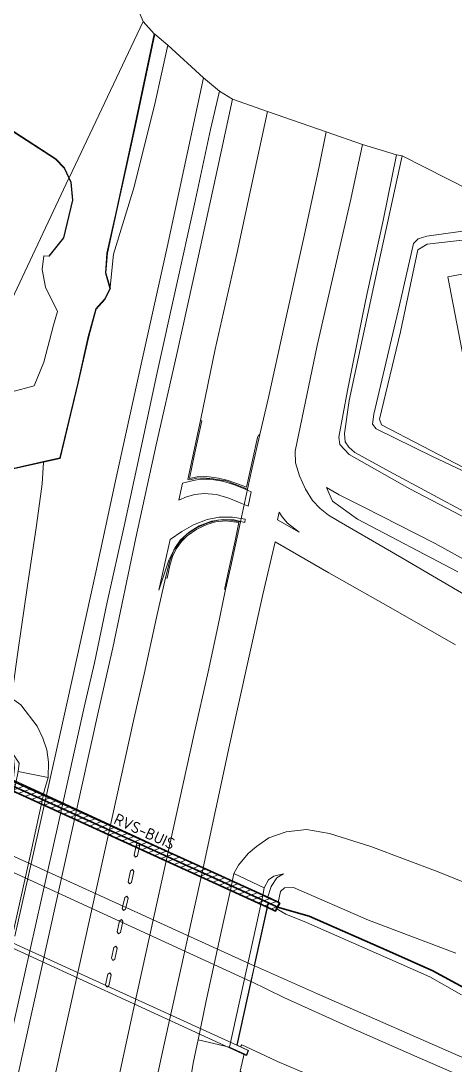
# Model space of a CAD drawing. Header units: metres. Extents: x 112942 to 118371, y 496117 to 499046.
# Drawn here: x 114863.6 to 114960.1, y 497775.9 to 498008 of the extents above; entities that cross this region are included whole.
import ezdxf
from ezdxf.enums import TextEntityAlignment as Align

# ---------------------------------------------------------------- set-up
doc = ezdxf.new("R2010")
doc.units = ezdxf.units.M
for name, color, linetype, lineweight in [('B-WE-OG-TOPOKAART-G', 253, 'Continuous', 18), ('N-WE-KL-DATA_GLASVEZEL-G', 90, 'KL-GLASVEZEL-N', 35), ('N-WE-KL-DATA_KABELGOOT-A', 92, 'Continuous', 18), ('N-WE-KL-DATA_KABELGOOT-G', 90, 'Continuous', 35), ('N-WE-KL-DATA_KABELGOOT-T25', 7, 'Continuous', 25)]:
    doc.layers.add(name, color=color, linetype=linetype, lineweight=lineweight)
doc.styles.add('NLCS-ISO-T25', font='NLCS-ISO.ttf', dxfattribs={"height": 2.5})
doc.linetypes.add('KL-GLASVEZEL-N', pattern='A,4,-1,[101,NLCS.SHX,S=0.5,R=0,X=0,Y=0],-1,4,-1,["G",Standard,S=1,R=0,X=-0.25,Y=-0.5],-1.5', length=12.5)

msp = doc.modelspace()

# ---------------------------------------------------------------- hatches: boundary and pattern name
at = {"layer": 'N-WE-KL-DATA_KABELGOOT-A'}
h = msp.add_hatch(dxfattribs=at)
h.set_pattern_fill('ANSI31', color=256, scale=0.35, style=0)
h.set_pattern_definition([(20, (114185.2475, 497589.5624), (-0.3800699, 1.0442334), [])])
h.paths.add_polyline_path([(114859.554, 497840.059), (114860.274, 497839.706), (114861.456, 497839.127), (114919.031, 497812.855), (114921.047, 497811.894), (114920.186, 497810.088), (114918.185, 497811.043), (114860.602, 497837.319), (114859.394, 497837.91), (114858.674, 497838.262)])

# ---------------------------------------------------------------- linework, layer by layer
at = {"layer": 'B-WE-OG-TOPOKAART-G', "elevation": 0.499}
msp.add_lwpolyline([(114925.401, 497894.316), (114920.598, 497897.038), (114920.986, 497898.754), (114921.645, 497897.756), (114922.874, 497896.356), (114925.401, 497894.316)], close=True, dxfattribs=at)
at = {"layer": 'B-WE-OG-TOPOKAART-G'}
for points in [[(114864.23, 498070.096, -1.095), (114890.771, 498007.823, -0.908), (114874.32, 497973.068, -1.058), (114873.282, 497975.33, -1.095), (114871.353, 497977.315, -1.095), (114853.825, 497988.632, -1.095)], [(114856.508, 497924.184, -0.813), (114866.531, 497926.852, -0.813), (114868.695, 497932.15, -0.813), (114870.789, 497940.326, -0.831), (114871.682, 497943.374, -0.954), (114869.077, 497948.793, -0.92), (114868.318, 497952.709, -0.891), (114868.683, 497955.733, -0.831), (114869.787, 497955.724, -0.83), (114869.865, 497955.662, -1.058), (114873.107, 497959.746, -1.058), (114875.141, 497968.12, -1.058), (114874.762, 497972.114, -1.058), (114874.32, 497973.068, -1.058), (114890.771, 498007.823, -0.908), (114893.23, 498005.117, -1.058), (114888.702, 497983.684, -1.058), (114884.765, 497965.564, -1.058), (114882.71, 497956.382, -1.058)], [(114857.456, 497907.535, -1.058), (114868.592, 497910.019, -1.058), (114872.219, 497910.828, -1.058), (114876.231, 497927.449, -1.058), (114878.546, 497937.823, -1.058), (114880.197, 497943.958, -1.058), (114882.173, 497946.118, -1.058), (114883.379, 497948.505, -1.058), (114882.377, 497951.944, -1.058), (114882.71, 497956.382, -1.058), (114884.765, 497965.564, -1.058), (114888.702, 497983.684, -1.058), (114893.23, 498005.117, -1.058), (114893.317, 498005.043, -0.909), (114888.8, 497983.663, -0.86), (114884.863, 497965.542, -0.847), (114882.809, 497956.367, -0.893), (114882.478, 497951.955, -0.903), (114883.406, 497948.771, -0.909), (114883.486, 497948.495, -0.91), (114882.256, 497946.061, -0.91)], [(114893.317, 498005.043, -0.909), (114896.226, 498002.562, -0.29), (114893.386, 497989.85, -0.353), (114888.775, 497971.124, -0.407), (114884.144, 497956.119, -0.683), (114883.406, 497948.771, -0.909), (114882.478, 497951.955, -0.903), (114882.809, 497956.367, -0.893), (114884.863, 497965.542, -0.847), (114888.8, 497983.663, -0.86), (114893.317, 498005.043, -0.909)], [(114896.226, 498002.562, -0.29), (114904.15, 497995.367, 0.177), (114900.713, 497979.104, 0.22), (114896.124, 497957.682, 0.187), (114890.194, 497931.013, 0.203), (114884.573, 497905.738, 0.19), (114880.251, 497885.475, 0.21), (114873.875, 497856.559, 0.27), (114868.172, 497830.88, 0.22), (114862.243, 497804.491, 0.22)], [(114862.942, 497868.188, 0.01), (114864.99, 497881.937, -0.13), (114867.019, 497895.794, -0.3), (114868.326, 497905.054, -0.373), (114868.586, 497909.915, -0.876), (114868.614, 497909.921, -0.876), (114872.302, 497910.744, -0.887), (114876.328, 497927.426, -0.89), (114878.643, 497937.799, -0.86), (114880.287, 497943.908, -0.847), (114882.256, 497946.061, -0.91), (114883.486, 497948.495, -0.91), (114883.406, 497948.771, -0.909), (114884.144, 497956.119, -0.683), (114888.775, 497971.124, -0.407), (114893.386, 497989.85, -0.353), (114896.226, 498002.562, -0.29)], [(114904.15, 497995.367, 0.177), (114907.694, 497992.397, 0.323), (114905.751, 497983.864, 0.317), (114902.155, 497967.258, 0.323), (114898.075, 497948.903, 0.323), (114893.857, 497929.861, 0.347), (114890.152, 497912.463, 0.353), (114886.541, 497895.691, 0.373), (114882.777, 497878.749, 0.333), (114879.909, 497865.284, 0.393), (114877.624, 497855.444, 0.33), (114871.911, 497829.717, 0.31), (114859.345, 497773.39, 0.3), (114858.41, 497768.381, 0.323), (114855.504, 497755.52, 0.33), (114852.688, 497742.009, 0.363), (114849.282, 497727.537, 0.353), (114846.287, 497713.205, 0.35), (114842.911, 497697.821, 0.337), (114839.463, 497681.989, 0.323), (114836.359, 497667.667, 0.317), (114833.868, 497655.579, 0.333), (114831.632, 497643.968, 0.353)], [(114862.243, 497804.491, 0.22), (114868.172, 497830.88, 0.22), (114873.875, 497856.559, 0.27), (114880.251, 497885.475, 0.21), (114884.573, 497905.738, 0.19), (114890.194, 497931.013, 0.203), (114896.124, 497957.682, 0.187), (114900.713, 497979.104, 0.22), (114904.15, 497995.367, 0.177)], [(114831.632, 497643.968, 0.353), (114833.868, 497655.579, 0.333), (114836.359, 497667.667, 0.317), (114839.463, 497681.989, 0.323), (114842.911, 497697.821, 0.337), (114846.287, 497713.205, 0.35), (114849.282, 497727.537, 0.353), (114852.688, 497742.009, 0.363), (114855.504, 497755.52, 0.33), (114858.41, 497768.381, 0.323), (114859.345, 497773.39, 0.3), (114871.911, 497829.717, 0.31), (114877.624, 497855.444, 0.33), (114879.909, 497865.284, 0.393), (114882.777, 497878.749, 0.333), (114886.541, 497895.691, 0.373), (114890.152, 497912.463, 0.353), (114893.857, 497929.861, 0.347), (114898.075, 497948.903, 0.323), (114902.155, 497967.258, 0.323), (114905.751, 497983.864, 0.317), (114907.694, 497992.397, 0.323)], [(114907.694, 497992.397, 0.323), (114910.588, 497990.606, 0.48), (114907.366, 497975.507, 0.523), (114903.088, 497955.794, 0.543), (114898.136, 497933.613, 0.57), (114893.673, 497913.74, 0.56), (114889.138, 497893.095, 0.547), (114883.987, 497868.601, 0.55), (114880.803, 497854.601, 0.48), (114875.138, 497828.855, 0.48), (114862.751, 497772.891, 0.49), (114860.02, 497760.093, 0.553), (114856.601, 497744.641, 0.523), (114850.873, 497718.728, 0.497), (114845.813, 497695.774, 0.527), (114841.863, 497677.979, 0.533), (114837.792, 497658.953, 0.49), (114834.121, 497640.715, 0.483)], [(114834.121, 497640.715, 0.483), (114837.792, 497658.953, 0.49), (114841.863, 497677.979, 0.533), (114845.813, 497695.774, 0.527), (114850.873, 497718.728, 0.497), (114856.601, 497744.641, 0.523), (114860.02, 497760.093, 0.553), (114862.751, 497772.891, 0.49), (114875.138, 497828.855, 0.48), (114880.803, 497854.601, 0.48), (114883.987, 497868.601, 0.55), (114889.138, 497893.095, 0.547), (114893.673, 497913.74, 0.56), (114898.136, 497933.613, 0.57), (114903.088, 497955.794, 0.543), (114907.366, 497975.507, 0.523), (114910.588, 497990.606, 0.48)], [(114844.093, 497987.462, -0.719), (114842.158, 497986.784, -1.095), (114842.125, 497986.878, -1.095), (114849.427, 497989.437, -1.095), (114850.956, 497989.512, -1.095), (114852.288, 497989.29, -1.095), (114853.825, 497988.632, -1.095), (114871.353, 497977.315, -1.095), (114873.282, 497975.33, -1.095), (114874.32, 497973.068, -1.058), (114874.229, 497973.026, -0.814), (114873.202, 497975.269, -0.763), (114871.29, 497977.237, -0.763), (114853.778, 497988.544, -0.763), (114852.26, 497989.193, -0.719), (114850.95, 497989.412, -0.719), (114849.446, 497989.337, -0.719), (114844.093, 497987.462, -0.719)], [(114853.778, 497988.544, -0.763), (114871.29, 497977.237, -0.763), (114873.202, 497975.269, -0.763), (114874.229, 497973.026, -0.814), (114850.591, 497922.844, -0.802)], [(114910.588, 497990.606, 0.48), (114918.394, 497987.884, 0.66), (114915.415, 497974.163, 0.737), (114911.556, 497956.223, 0.727), (114906.788, 497935.016, 0.723), (114903.53, 497919.147, 0.717), (114900.717, 497906.013, 0.763), (114901.137, 497905.942, 0.763), (114902.673, 497906.338, 0.767), (114904.079, 497906.416, 0.76), (114906.307, 497906.222, 0.747), (114909.101, 497905.727, 0.753), (114911.294, 497904.965, 0.747), (114913.93, 497903.911, 0.727), (114912.423, 497896.615, 0.727), (114909.61, 497897.045, 0.757), (114907.263, 497896.97, 0.757), (114904.992, 497896.333, 0.767), (114902.638, 497895.301, 0.793), (114900.466, 497893.852, 0.787), (114898.966, 497892.331, 0.797), (114897.605, 497890.329, 0.8), (114896.675, 497887.935, 0.77), (114895.751, 497884.171, 0.74), (114893.729, 497875.382, 0.713), (114890.954, 497862.798, 0.697), (114888.665, 497852.743, 0.63), (114882.897, 497826.507, 0.61), (114870.627, 497771.051, 0.66)], [(114918.394, 497987.884, 0.66), (114931.427, 497983.304, 0.537), (114929.881, 497975.633, 0.593), (114926.614, 497960.5, 0.587), (114922.132, 497940.146, 0.633), (114918.655, 497924.305, 0.7), (114916.702, 497916.007, 0.747), (114916.383, 497915.932, 0.76), (114916.192, 497915.344, 0.843), (114915.091, 497910.353, 0.833), (114913.694, 497904.305, 0.853), (114911.691, 497905.081, 0.847), (114909.676, 497905.848, 0.857), (114907.485, 497906.326, 0.87), (114904.93, 497906.687, 0.877), (114902.759, 497906.64, 0.83), (114901.055, 497906.278, 0.863), (114902.099, 497911.274, 0.853), (114903.791, 497919.061, 0.81), (114903.53, 497919.147, 0.717), (114906.788, 497935.016, 0.723), (114911.556, 497956.223, 0.727), (114915.415, 497974.163, 0.737), (114918.394, 497987.884, 0.66)], [(114885.128, 497772.119, 0.763), (114888.696, 497788.588, 0.65), (114895.769, 497820.887, 0.65), (114902.011, 497849.211, 0.65), (114905.193, 497863.307, 0.737), (114907.384, 497873.312, 0.763), (114909.092, 497881.604, 0.77), (114910.183, 497886.426, 0.75), (114912.423, 497896.615, 0.727), (114913.93, 497903.911, 0.727), (114915.006, 497908.608, 0.727), (114916.702, 497916.007, 0.747), (114918.655, 497924.305, 0.7), (114922.132, 497940.146, 0.633), (114926.614, 497960.5, 0.587), (114929.881, 497975.633, 0.593), (114931.427, 497983.304, 0.537), (114939.487, 497980.535, 0.59), (114936.902, 497968.379, 0.614), (114929.461, 497935.85, 0.554), (114924.566, 497912.375, 0.494), (114924.651, 497909.73, 0.491), (114925.513, 497906.857, 0.485), (114926.847, 497903.87, 0.506), (114928.423, 497901.365, 0.515), (114930.087, 497899.596, 0.5), (114931.976, 497898.086, 0.509), (114934.315, 497896.694, 0.539), (114948.232, 497888.65, 0.71), (114964.013, 497879.332, 1.031)], [(114964.013, 497879.332, 1.031), (114948.232, 497888.65, 0.71), (114934.315, 497896.694, 0.539), (114931.976, 497898.086, 0.509), (114930.087, 497899.596, 0.5), (114928.423, 497901.365, 0.515), (114926.847, 497903.87, 0.506), (114925.513, 497906.857, 0.485), (114924.651, 497909.73, 0.491), (114924.566, 497912.375, 0.494), (114929.461, 497935.85, 0.554), (114936.902, 497968.379, 0.614), (114939.487, 497980.535, 0.59), (114947.076, 497978.199, -0.529), (114944.085, 497963.609, -0.485), (114940.582, 497947.485, -0.534), (114939.439, 497942.081, -0.644), (114936.162, 497925.798, -0.609), (114934.257, 497915.455, -0.609), (114934.45, 497913.834, -0.609), (114936.539, 497911.631, -0.609), (114950.033, 497903.945, -0.739), (114969.596, 497893.756, -0.718)], [(114969.596, 497893.756, -0.718), (114950.033, 497903.945, -0.739), (114936.539, 497911.631, -0.609), (114934.45, 497913.834, -0.609), (114934.257, 497915.455, -0.609), (114936.162, 497925.798, -0.609), (114939.439, 497942.081, -0.644), (114940.582, 497947.485, -0.534), (114944.085, 497963.609, -0.485), (114947.076, 497978.199, -0.529)], [(114947.076, 497978.199, -0.529), (114948.351, 497977.965, -1.07), (114943.483, 497955.966, -1.07), (114939.529, 497937.382, -1.07), (114936.559, 497923.576, -1.07), (114935.51, 497916.295, -1.07), (114935.662, 497914.424, -1.07), (114936.5, 497913.198, -1.07), (114937.818, 497912.052, -1.07), (114945.487, 497907.837, -1.07), (114963.174, 497898.358, -1.07)], [(114963.174, 497898.358, -1.07), (114945.487, 497907.837, -1.07), (114937.818, 497912.052, -1.07), (114936.5, 497913.198, -1.07), (114935.662, 497914.424, -1.07), (114935.51, 497916.295, -1.07), (114936.559, 497923.576, -1.07), (114939.529, 497937.382, -1.07), (114943.483, 497955.966, -1.07), (114948.351, 497977.965, -1.07), (114978.551, 497962.627, -1.07)], [(114850.591, 497922.844, -0.802), (114874.229, 497973.026, -0.814), (114874.664, 497972.088, -0.82), (114875.04, 497968.127, -0.83), (114873.015, 497959.791, -0.83), (114869.787, 497955.724, -0.83), (114868.683, 497955.733, -0.831), (114868.318, 497952.709, -0.891), (114869.077, 497948.793, -0.92), (114871.682, 497943.374, -0.954), (114870.789, 497940.326, -0.831), (114868.695, 497932.15, -0.813), (114866.531, 497926.852, -0.813), (114856.508, 497924.184, -0.813), (114850.591, 497922.844, -0.802)], [(114874.229, 497973.026, -0.814), (114874.32, 497973.068, -1.058), (114874.762, 497972.114, -1.058), (114875.141, 497968.12, -1.058), (114873.107, 497959.746, -1.058), (114869.865, 497955.662, -1.058), (114869.787, 497955.724, -0.83), (114873.015, 497959.791, -0.83), (114875.04, 497968.127, -0.83), (114874.664, 497972.088, -0.82), (114874.229, 497973.026, -0.814)], [(114970.765, 497903.726, -1.07), (114955.049, 497911.136, -1.07), (114942.591, 497917.292, -1.07), (114941.765, 497918.367, -1.07), (114942.07, 497920.596, -1.07), (114947.74, 497944.771, -1.07), (114950.819, 497958.513, -1.07), (114951.922, 497959.532, -1.07), (114953.84, 497960.109, -1.07), (114967.624, 497962.088, -1.07)], [(114967.624, 497962.088, -1.07), (114953.84, 497960.109, -1.07), (114951.922, 497959.532, -1.07), (114950.819, 497958.513, -1.07), (114947.74, 497944.771, -1.07), (114942.07, 497920.596, -1.07), (114941.765, 497918.367, -1.07), (114942.591, 497917.292, -1.07), (114955.049, 497911.136, -1.07), (114970.765, 497903.726, -1.07)], [(114967.541, 497959.949, -0.747), (114953.873, 497958.349, -0.721), (114951.849, 497957.11, -0.652), (114947.995, 497938.837, -0.649), (114943.317, 497919.433, -0.693), (114943.706, 497918.159, -0.718), (114961.963, 497908.692, -0.765)], [(114961.963, 497908.692, -0.765), (114943.706, 497918.159, -0.718), (114943.317, 497919.433, -0.693), (114947.995, 497938.837, -0.649), (114951.849, 497957.11, -0.652), (114953.873, 497958.349, -0.721), (114967.541, 497959.949, -0.747)], [(114882.71, 497956.382, -1.058), (114882.377, 497951.944, -1.058), (114883.379, 497948.505, -1.058), (114882.173, 497946.118, -1.058), (114880.197, 497943.958, -1.058), (114878.546, 497937.823, -1.058), (114876.231, 497927.449, -1.058), (114872.219, 497910.828, -1.058), (114868.592, 497910.019, -1.058), (114857.456, 497907.535, -1.058)], [(115059.089, 497917.64, -1.018), (115063.75, 497894.161, -0.88), (115043.229, 497890.135, -0.943), (115042.703, 497890.02, -0.982), (115042.355, 497889.944, -1.007), (115039.31, 497889.506, -0.964), (115039.048, 497889.468, -0.96), (115031.429, 497887.983, -0.94), (114968.807, 497912.301, -1.058), (114966.056, 497911.916, -0.92), (114958.497, 497951.13, -1.098), (114989.077, 497956.805, -1.037), (115059.089, 497917.64, -1.018)], [(114989.077, 497956.805, -1.037), (114958.497, 497951.13, -1.098), (114966.056, 497911.916, -0.92)], [(114882.256, 497946.061, -0.91), (114880.287, 497943.908, -0.847), (114878.643, 497937.799, -0.86), (114876.328, 497927.426, -0.89), (114872.302, 497910.744, -0.887), (114868.614, 497909.921, -0.876), (114868.586, 497909.915, -0.876), (114857.478, 497907.437, -0.843)], [(114913.93, 497903.911, 0.727), (114911.294, 497904.965, 0.747), (114909.101, 497905.727, 0.753), (114906.307, 497906.222, 0.747), (114904.079, 497906.416, 0.76), (114902.673, 497906.338, 0.767), (114901.137, 497905.942, 0.763), (114900.717, 497906.013, 0.763), (114903.53, 497919.147, 0.717), (114903.791, 497919.061, 0.81), (114902.099, 497911.274, 0.853), (114901.055, 497906.278, 0.863), (114902.759, 497906.64, 0.83), (114904.93, 497906.687, 0.877), (114907.485, 497906.326, 0.87), (114909.676, 497905.848, 0.857), (114911.691, 497905.081, 0.847), (114913.694, 497904.305, 0.853), (114915.091, 497910.353, 0.833), (114916.192, 497915.344, 0.843), (114916.383, 497915.932, 0.76), (114916.702, 497916.007, 0.747), (114915.006, 497908.608, 0.727), (114913.93, 497903.911, 0.727)], [(114841.676, 497903.954, -0.879), (114857.478, 497907.437, -0.843), (114868.586, 497909.915, -0.876), (114868.326, 497905.054, -0.373), (114867.019, 497895.794, -0.3), (114864.99, 497881.937, -0.13), (114862.942, 497868.188, 0.01), (114862.54, 497864.971, 0.07), (114861.489, 497857.434, 0.107), (114858.853, 497859.34, 0.01), (114838.742, 497868.622, -0.027), (114827.355, 497873.84, -0.043), (114841.676, 497903.954, -0.879)], [(114914.772, 497903.314, 0.733), (114914.067, 497900.118, 0.733), (114909.819, 497901.924, 0.743), (114907.054, 497902.685, 0.747), (114904.303, 497902.942, 0.753), (114902.211, 497902.719, 0.76), (114900.401, 497902.179, 0.76), (114898.688, 497901.42, 0.707), (114899.476, 497905.233, 0.73), (114901.27, 497905.684, 0.76), (114903.372, 497906.095, 0.753), (114905.596, 497906.088, 0.753), (114908.413, 497905.666, 0.733), (114910.853, 497904.951, 0.733), (114913.397, 497903.914, 0.733), (114914.772, 497903.314, 0.733)], [(114982.827, 497876.866, -0.145), (114955.659, 497891.83, -0.247), (114939.669, 497899.994, -0.229), (114934.313, 497902.637, -0.146), (114931.483, 497904.293, 0.108), (114932.857, 497901.208, 0.312), (114938.374, 497897.221, 0.41), (114960.682, 497885.522, 0.542)], [(114960.682, 497885.522, 0.542), (114938.374, 497897.221, 0.41), (114932.857, 497901.208, 0.312), (114931.483, 497904.293, 0.108), (114934.313, 497902.637, -0.146), (114939.669, 497899.994, -0.229), (114955.659, 497891.83, -0.247), (114982.827, 497876.866, -0.145)], [(114870.627, 497771.051, 0.66), (114882.897, 497826.507, 0.61), (114888.665, 497852.743, 0.63), (114890.954, 497862.798, 0.697), (114893.729, 497875.382, 0.713), (114895.751, 497884.171, 0.74), (114896.059, 497884.13, 0.853), (114896.688, 497886.942, 0.847), (114897.266, 497888.891, 0.833), (114898.074, 497890.592, 0.85), (114899.304, 497892.291, 0.847), (114900.509, 497893.497, 0.867), (114902.69, 497895.033, 0.87), (114904.902, 497896.07, 0.863), (114906.821, 497896.632, 0.853), (114909.133, 497896.838, 0.833), (114912.032, 497896.448, 0.86), (114911.186, 497892.435, 0.867), (114909.765, 497886.004, 0.883)], [(114894.255, 497881.401, 0.727), (114896.791, 497892.687, 0.743), (114899.352, 497894.491, 0.743), (114901.954, 497895.945, 0.773), (114905.011, 497897.16, 0.76), (114907.665, 497897.647, 0.747), (114910.632, 497897.634, 0.717), (114913.433, 497897.224, 0.697), (114913.328, 497896.511, 0.697), (114910.962, 497897.056, 0.7), (114908.525, 497897.181, 0.727), (114905.966, 497896.801, 0.743), (114903.229, 497895.753, 0.77), (114900.992, 497894.364, 0.787), (114899.09, 497892.652, 0.78), (114897.763, 497890.778, 0.777), (114896.466, 497888.117, 0.777), (114895.34, 497884.809, 0.777), (114894.255, 497881.401, 0.727)], [(114912.423, 497896.615, 0.727), (114910.183, 497886.426, 0.75), (114909.092, 497881.604, 0.77), (114908.852, 497881.65, 0.77), (114909.026, 497882.525, 0.883), (114909.765, 497886.004, 0.883), (114911.186, 497892.435, 0.867), (114912.032, 497896.448, 0.86), (114909.133, 497896.838, 0.833), (114906.821, 497896.632, 0.853), (114904.902, 497896.07, 0.863), (114902.69, 497895.033, 0.87), (114900.509, 497893.497, 0.867), (114899.304, 497892.291, 0.847), (114898.074, 497890.592, 0.85), (114897.266, 497888.891, 0.833), (114896.688, 497886.942, 0.847), (114896.059, 497884.13, 0.853), (114895.751, 497884.171, 0.74), (114896.675, 497887.935, 0.77), (114897.605, 497890.329, 0.8), (114898.966, 497892.331, 0.797), (114900.466, 497893.852, 0.787), (114902.638, 497895.301, 0.793), (114904.992, 497896.333, 0.767), (114907.263, 497896.97, 0.757), (114909.61, 497897.045, 0.757), (114912.423, 497896.615, 0.727)], [(114864.217, 497635.507, 0.434), (114867.77, 497653.073, 0.428), (114871.695, 497671.814, 0.434), (114875.219, 497687.904, 0.455), (114879.525, 497707.479, 0.464), (114882.525, 497721.195, 0.452), (114886.244, 497738.292, 0.5), (114890.992, 497759.97, 0.518), (114895.237, 497779.449, 0.52), (114903.844, 497818.704, 0.53), (114909.98, 497846.946, 0.52), (114911.731, 497855.05, 0.521), (114917.35, 497880.452, 0.512), (114920.069, 497892.159, 0.458), (114932.032, 497885.311, 0.527), (114945.809, 497877.495, 0.608), (114960.222, 497869.257, 0.965)], [(114960.222, 497869.257, 0.965), (114945.809, 497877.495, 0.608), (114932.032, 497885.311, 0.527), (114920.069, 497892.159, 0.458), (114917.35, 497880.452, 0.512), (114911.731, 497855.05, 0.521), (114909.98, 497846.946, 0.52), (114903.844, 497818.704, 0.53), (114895.237, 497779.449, 0.52), (114890.992, 497759.97, 0.518), (114886.244, 497738.292, 0.5), (114882.525, 497721.195, 0.452), (114879.525, 497707.479, 0.464), (114875.219, 497687.904, 0.455), (114871.695, 497671.814, 0.434), (114867.77, 497653.073, 0.428), (114864.217, 497635.507, 0.434)], [(114909.765, 497886.004, 0.883), (114909.026, 497882.525, 0.883), (114908.852, 497881.65, 0.77), (114909.092, 497881.604, 0.77), (114907.384, 497873.312, 0.763), (114905.193, 497863.307, 0.737), (114902.011, 497849.211, 0.65), (114895.769, 497820.887, 0.65), (114888.696, 497788.588, 0.65), (114885.128, 497772.119, 0.763), (114883.534, 497764.676, 0.747), (114880.956, 497753.026, 0.733), (114878.603, 497742.202, 0.72), (114876.151, 497731.112, 0.72), (114873.481, 497718.942, 0.7), (114870.804, 497706.53, 0.72), (114868.196, 497694.555, 0.72), (114865.117, 497680.523, 0.693), (114862.172, 497666.966, 0.67), (114859.283, 497653.268, 0.7), (114856.725, 497640.638, 0.68)], [(114862.974, 497841.114, 4.871), (114863.182, 497842.954, 4.758), (114861.87, 497844.942, 4.741), (114862.124, 497841.873, 4.709), (114861.864, 497838.887, 4.71), (114859.308, 497840.098, 6.379), (114859.607, 497841.804, 6.49), (114859.386, 497843.971, 6.376), (114860.387, 497850.888, 3.08), (114861.414, 497856.893, 0.303), (114861.489, 497857.434, 0.107), (114863.566, 497855.932, 0.117), (114867.194, 497851.233, 0.11), (114868.485, 497848.527, 0.18), (114869.357, 497845.971, 0.26), (114869.684, 497843.223, 0.3), (114869.598, 497839.8, 0.26), (114862.974, 497841.114, 4.871)], [(114861.458, 497803.723, 0.22), (114865.659, 497822.347, 0.26), (114868.837, 497837.053, 0.14), (114869.598, 497839.8, 0.26), (114869.684, 497843.223, 0.3), (114869.357, 497845.971, 0.26), (114868.485, 497848.527, 0.18), (114867.194, 497851.233, 0.11), (114863.566, 497855.932, 0.117)], [(114913.69, 497778.026, 6.637), (114851.414, 497806.6, 6.78), (114851.875, 497807.511, 6.667), (114853.93, 497806.43, 6.617), (114857.163, 497820.802, 6.897), (114857.908, 497824.117, 6.903), (114861.086, 497838.251, 6.613), (114858.457, 497839.538, 6.526), (114858.86, 497840.616, 6.72), (114921.209, 497811.853, 6.667), (114920.721, 497810.997, 6.587), (114918.573, 497812.021, 6.6), (114915.475, 497797.9, 6.86), (114914.715, 497794.436, 6.794), (114911.604, 497780.255, 6.497), (114914.13, 497779.075, 6.517), (114913.69, 497778.026, 6.637)], [(114854.5, 497802.617, 4.721), (114855.11, 497805.031, 4.672), (114862.467, 497838.62, 4.709), (114862.974, 497841.114, 4.871), (114869.598, 497839.8, 0.26), (114868.837, 497837.053, 0.14), (114865.659, 497822.347, 0.26), (114861.458, 497803.723, 0.22), (114860.726, 497800.432, 0.29), (114854.5, 497802.617, 4.721)], [(114918.51, 497811.97, 6.6), (114915.426, 497797.91, 6.86), (114857.957, 497824.106, 6.903), (114861.127, 497838.201, 6.613), (114918.51, 497811.97, 6.6)], [(114972.128, 497812.472, -0.18), (114956.356, 497818.799, -0.24), (114941.385, 497824.423, -0.303), (114932.153, 497827.377, -0.25), (114927.049, 497828.196, -0.18), (114922.536, 497827.733, -0.073), (114918.692, 497826.394, 0.097), (114915.942, 497824.476, 0.25), (114914.096, 497822.888, 0.33), (114911.964, 497820.319, 0.39), (114910.916, 497818.43, 0.37), (114910.235, 497815.139, 0.39), (114908.172, 497805.759, 0.36), (114904.776, 497790.107, 0.38), (114902.979, 497781.493, 0.412), (114902.778, 497780.531, 0.42), (114901.902, 497776.26, 0.45), (114901.287, 497772.553, 0.453)], [(114960.274, 497800.703, 6.173), (114940.834, 497808.047, 6.087), (114924.183, 497815.307, 5.999), (114922.192, 497815.247, 6.11), (114921.288, 497814.459, 6.364), (114920.737, 497812.013, 6.505), (114918.417, 497813.072, 4.84), (114919.233, 497815.53, 4.98), (114920.486, 497817.482, 4.69), (114921.939, 497818.386, 4.626), (114919.793, 497817.856, 4.52), (114918.632, 497817.037, 4.6), (114917.663, 497815.246, 4.66), (114910.916, 497818.43, 0.37), (114911.964, 497820.319, 0.39), (114914.096, 497822.888, 0.33), (114915.942, 497824.476, 0.25), (114918.692, 497826.394, 0.097), (114922.536, 497827.733, -0.073), (114927.049, 497828.196, -0.18), (114932.153, 497827.377, -0.25), (114941.385, 497824.423, -0.303), (114956.356, 497818.799, -0.24), (114972.128, 497812.472, -0.18)], [(114889.73, 497825.279, 0.64), (114890.019, 497824.825, 0.643), (114889.477, 497822.383, 0.55), (114889.024, 497822.095, 0.546), (114888.735, 497822.548, 0.55), (114889.277, 497824.99, 0.64), (114889.73, 497825.279, 0.64)], [(114888.735, 497822.548, 0.55), (114889.024, 497822.095, 0.546), (114889.477, 497822.383, 0.55), (114890.019, 497824.825, 0.643), (114889.73, 497825.279, 0.64), (114889.277, 497824.99, 0.64), (114888.735, 497822.548, 0.55)], [(114853.994, 497806.483, 6.617), (114857.212, 497820.791, 6.897), (114914.666, 497794.446, 6.794), (114911.563, 497780.304, 6.497), (114853.994, 497806.483, 6.617)], [(114888.416, 497819.328, 0.543), (114888.703, 497818.874, 0.546), (114888.156, 497816.453, 0.476), (114887.702, 497816.166, 0.476), (114887.415, 497816.62, 0.47), (114887.962, 497819.041, 0.54), (114888.416, 497819.328, 0.543)], [(114887.415, 497816.62, 0.47), (114887.702, 497816.166, 0.476), (114888.156, 497816.453, 0.476), (114888.703, 497818.874, 0.546), (114888.416, 497819.328, 0.543), (114887.962, 497819.041, 0.54), (114887.415, 497816.62, 0.47)], [(114910.916, 497818.43, 0.37), (114917.663, 497815.246, 4.66), (114917.364, 497813.552, 4.825), (114909.925, 497779.846, 4.491), (114902.979, 497781.493, 0.412), (114904.776, 497790.107, 0.38), (114908.172, 497805.759, 0.36), (114910.235, 497815.139, 0.39), (114910.916, 497818.43, 0.37)], [(114918.417, 497813.072, 4.84), (114917.364, 497813.552, 4.825), (114917.663, 497815.246, 4.66), (114918.632, 497817.037, 4.6), (114919.793, 497817.856, 4.52), (114921.939, 497818.386, 4.626), (114920.486, 497817.482, 4.69), (114919.233, 497815.53, 4.98), (114918.417, 497813.072, 4.84)], [(114961.531, 497791.508, 6.644), (114954.486, 497795.459, 6.542), (114944.895, 497799.718, 6.509), (114927.058, 497807.546, 6.527), (114922.495, 497809.391, 6.581), (114920.351, 497810.652, 6.545), (114920.492, 497811.05, 6.545), (114920.741, 497810.932, 6.502), (114921.115, 497811.841, 6.508), (114920.737, 497812.013, 6.505), (114921.288, 497814.459, 6.364), (114922.192, 497815.247, 6.11), (114924.183, 497815.307, 5.999), (114940.834, 497808.047, 6.087), (114960.274, 497800.703, 6.173)], [(114887.102, 497813.391, 0.53), (114887.393, 497812.939, 0.53), (114886.863, 497810.505, 0.56), (114886.41, 497810.215, 0.56), (114886.12, 497810.667, 0.56), (114886.65, 497813.101, 0.53), (114887.102, 497813.391, 0.53)], [(114886.12, 497810.667, 0.56), (114886.41, 497810.215, 0.56), (114886.863, 497810.505, 0.56), (114887.393, 497812.939, 0.53), (114887.102, 497813.391, 0.53), (114886.65, 497813.101, 0.53), (114886.12, 497810.667, 0.56)], [(114920.737, 497812.013, 6.505), (114921.115, 497811.841, 6.508), (114920.741, 497810.932, 6.502), (114920.492, 497811.05, 6.545), (114918.608, 497811.949, 6.6), (114915.524, 497797.889, 6.86), (114914.764, 497794.425, 6.794), (114911.661, 497780.283, 6.497), (114912.379, 497779.948, 6.531), (114914.195, 497779.1, 6.37), (114913.768, 497778.083, 6.295), (114913.211, 497778.339, 6.223), (114909.925, 497779.846, 4.491), (114917.364, 497813.552, 4.825), (114918.417, 497813.072, 4.84), (114920.737, 497812.013, 6.505)], [(114971.258, 497773.385, 6.908), (114952.513, 497781.63, 6.851), (114929.485, 497791.73, 6.83), (114915.524, 497797.889, 6.86), (114918.608, 497811.949, 6.6), (114920.492, 497811.05, 6.545), (114920.351, 497810.652, 6.545), (114922.495, 497809.391, 6.581), (114927.058, 497807.546, 6.527), (114944.895, 497799.718, 6.509), (114954.486, 497795.459, 6.542), (114961.531, 497791.508, 6.644)], [(114885.954, 497808.226, 0.55), (114886.246, 497807.775, 0.55), (114885.73, 497805.359, 0.51), (114885.279, 497805.067, 0.51), (114884.987, 497805.518, 0.51), (114885.503, 497807.934, 0.55), (114885.954, 497808.226, 0.55)], [(114884.987, 497805.518, 0.51), (114885.279, 497805.067, 0.51), (114885.73, 497805.359, 0.51), (114886.246, 497807.775, 0.55), (114885.954, 497808.226, 0.55), (114885.503, 497807.934, 0.55), (114884.987, 497805.518, 0.51)], [(114884.679, 497802.307, 0.53), (114884.968, 497801.853, 0.53), (114884.43, 497799.431, 0.46), (114883.977, 497799.143, 0.46), (114883.688, 497799.596, 0.46), (114884.226, 497802.018, 0.53), (114884.679, 497802.307, 0.53)], [(114883.688, 497799.596, 0.46), (114883.977, 497799.143, 0.46), (114884.43, 497799.431, 0.46), (114884.968, 497801.853, 0.53), (114884.679, 497802.307, 0.53), (114884.226, 497802.018, 0.53), (114883.688, 497799.596, 0.46)], [(114883.364, 497796.37, 0.5), (114883.656, 497795.919, 0.5), (114883.14, 497793.503, 0.52), (114882.689, 497793.211, 0.52), (114882.397, 497793.662, 0.52), (114882.913, 497796.078, 0.5), (114883.364, 497796.37, 0.5)], [(114882.397, 497793.662, 0.52), (114882.689, 497793.211, 0.52), (114883.14, 497793.503, 0.52), (114883.656, 497795.919, 0.5), (114883.364, 497796.37, 0.5), (114882.913, 497796.078, 0.5), (114882.397, 497793.662, 0.52)], [(115057.09, 497736.345, 6.927), (115056.219, 497733.361, 6.952), (115053.588, 497734.428, 6.955), (115037.068, 497741.294, 6.953), (115016.357, 497749.88, 6.938), (115001.555, 497756.091, 6.92), (114988.857, 497761.511, 6.92), (114972.2, 497768.714, 6.95), (114951.597, 497777.71, 6.935), (114936.743, 497784.221, 6.869), (114922.036, 497790.915, 6.884), (114914.764, 497794.425, 6.794), (114915.524, 497797.889, 6.86), (114929.485, 497791.73, 6.83), (114952.513, 497781.63, 6.851), (114971.258, 497773.385, 6.908), (114993.98, 497763.432, 6.893), (115007.571, 497757.549, 6.893), (115026.012, 497749.573, 6.941), (115042.692, 497742.519, 6.926), (115055.879, 497736.836, 6.925), (115057.09, 497736.345, 6.927)], [(114960.486, 497761.022, 6.689), (114946.507, 497766.326, 6.638), (114933.655, 497771.227, 6.584), (114925.479, 497774.598, 6.545), (114920.641, 497776.645, 6.533), (114917.962, 497777.914, 6.521), (114912.673, 497780.335, 6.539), (114912.379, 497779.948, 6.531), (114911.661, 497780.283, 6.497), (114914.764, 497794.425, 6.794), (114922.036, 497790.915, 6.884), (114936.743, 497784.221, 6.869), (114951.597, 497777.71, 6.935), (114972.2, 497768.714, 6.95)], [(114966.082, 497718.248, -0.145), (114958.054, 497721.998, -0.173), (114942.555, 497729.168, -0.18), (114926.83, 497737.199, 0.04), (114914.64, 497743.928, 0.02), (114908.791, 497748.526, 0.17), (114904.924, 497753.031, 0.28), (114903.545, 497757.13, 0.41), (114902.475, 497760.77, 0.387), (114901.722, 497764.852, 0.41), (114901.227, 497768.731, 0.417), (114901.287, 497772.553, 0.453), (114901.902, 497776.26, 0.45), (114902.778, 497780.531, 0.42), (114902.979, 497781.493, 0.412), (114909.925, 497779.846, 4.491), (114913.211, 497778.339, 6.223), (114912.328, 497774.516, 6.133), (114915.196, 497772.127, 6.013), (114926.099, 497765.935, 5.883), (114940.736, 497760.155, 6.05), (114956.074, 497753.233, 6.2), (114975.119, 497743.912, 6.113)], [(114975.119, 497743.912, 6.113), (114956.074, 497753.233, 6.2), (114940.736, 497760.155, 6.05), (114926.099, 497765.935, 5.883), (114915.196, 497772.127, 6.013), (114912.328, 497774.516, 6.133), (114913.211, 497778.339, 6.223), (114913.768, 497778.083, 6.295), (114914.195, 497779.1, 6.37), (114912.379, 497779.948, 6.531), (114912.673, 497780.335, 6.539), (114917.962, 497777.914, 6.521), (114920.641, 497776.645, 6.533), (114925.479, 497774.598, 6.545), (114933.655, 497771.227, 6.584), (114946.507, 497766.326, 6.638), (114960.486, 497761.022, 6.689)]]:
    msp.add_polyline3d(points, dxfattribs=at)
at = {"layer": 'N-WE-KL-DATA_GLASVEZEL-G', "flags": 128}
msp.add_lwpolyline([(113099.712, 499014.37), (113099.44, 499003.59), (113099.499, 498999.792), (113099.804, 498996.137), (113099.53, 498968.354), (113099.566, 498951.056), (113099.476, 498942.658), (113099.726, 498939.408), (113100.155, 498937.952), (113101.157, 498935.413), (113102.32, 498932.796), (113103.399, 498931.465), (113105.433, 498929.886), (113106.674, 498929.14), (113108.587, 498928.742), (113115.604, 498928.288), (113129.599, 498927.262), (113152.277, 498925.63), (113152.278, 498925.63), (113175.725, 498923.657), (113198.974, 498921.279), (113220.698, 498917.529), (113241.314, 498911.718), (113259.89, 498904.498), (113281.526, 498893.155), (113301.308, 498879.664), (113319.784, 498863.537), (113333.555, 498848.523), (113341.231, 498838.155), (113343.813, 498834.565), (113349.506, 498825.765), (113354.73, 498816.673), (113359.468, 498807.319), (113363.708, 498797.729), (113367.618, 498787.457), (113368.69, 498784.539), (113369.84, 498781.239), (113370.932, 498777.919), (113371.966, 498774.58), (113372.942, 498771.223), (113373.858, 498767.849), (113374.715, 498764.461), (113375.512, 498761.057), (113376.249, 498757.641), (113376.904, 498754.201), (113377.495, 498750.762), (113378.051, 498747.312), (113378.547, 498743.858), (113378.751, 498742.291), (113379.096, 498739.399), (113379.409, 498736.448), (113379.688, 498733.512), (113379.978, 498730.104), (113380.237, 498726.718), (113380.477, 498723.355), (113380.731, 498719.632), (113381.013, 498716.6), (113381.313, 498713.488), (113381.645, 498710.241), (113382.004, 498707.026), (113382.398, 498703.847), (113382.864, 498700.521), (113383.288, 498697.357), (113383.734, 498694.396), (113384.26, 498691.285), (113384.844, 498688.186), (113385.484, 498685.098), (113386.182, 498682.023), (113386.937, 498678.961), (113387.748, 498675.913), (113388.615, 498672.881), (113389.539, 498669.866), (113390.518, 498666.868), (113391.552, 498663.889), (113392.642, 498660.93), (113393.786, 498657.991), (113394.984, 498655.073), (113396.236, 498652.179), (113397.542, 498649.308), (113398.9, 498646.462), (113400.311, 498643.642), (113401.774, 498640.848), (113403.288, 498638.082), (113404.854, 498635.344), (113406.469, 498632.635), (113408.135, 498629.958), (113409.85, 498627.311), (113411.614, 498624.697), (113413.425, 498622.115), (113415.285, 498619.568), (113417.191, 498617.056), (113419.143, 498614.579), (113421.141, 498612.139), (113423.183, 498609.736), (113425.27, 498607.372), (113427.401, 498605.046), (113429.574, 498602.761), (113431.788, 498600.516), (113434.044, 498598.312), (113436.344, 498596.148), (113437.799, 498594.819), (113441.055, 498591.955), (113443.465, 498589.927), (113445.915, 498587.941), (113448.402, 498586.001), (113450.924, 498584.108), (113453.48, 498582.262), (113456.07, 498580.463), (113458.734, 498578.718), (113461.177, 498577.178), (113463.659, 498575.644), (113466.184, 498574.143), (113469.543, 498572.148), (113472.314, 498570.568), (113475.129, 498569.013), (113477.98, 498567.48), (113480.865, 498565.962), (113483.778, 498564.454), (113489.504, 498561.531), (113492.64, 498560.008), (113501.635, 498555.639), (113510.63, 498551.27), (113519.626, 498546.901), (113528.621, 498542.532), (113537.616, 498538.163), (113546.611, 498533.794), (113555.593, 498529.431), (113560.418, 498527.154), (113579.63, 498518.055), (113601.833, 498507.934), (113627.27, 498496.378), (113627.896, 498496.699), (113651.209, 498486.151), (113674.376, 498475.686), (113700.62, 498463.505), (113723.402, 498452.851), (113747.607, 498441.92), (113826.936, 498407.232), (113831.96, 498404.555), (113856.291, 498390.206), (113876.281, 498378.09), (113881.116, 498375.349), (113901.444, 498365.312), (113923.487, 498354.345), (113947.094, 498342.456), (113969.922, 498330.857), (113998.595, 498316.097), (114017.505, 498306.229), (114042.278, 498293.06), (114066.728, 498280.02), (114090.418, 498267.163), (114113.179, 498254.611), (114113.179, 498254.611), (114136.142, 498241.86), (114161.935, 498227.268), (114186.026, 498213.509), (114206.354, 498201.808), (114231.746, 498186.946), (114255.923, 498172.65), (114282.573, 498156.533), (114306.156, 498142.09), (114330.404, 498127.051), (114353.649, 498112.661), (114377.173, 498098.282), (114400.39, 498084.264), (114400.39, 498084.264), (114400.39, 498084.264), (114424.381, 498069.86), (114447.304, 498056.342), (114471.846, 498042.035), (114494.618, 498028.886), (114509.723, 498020.344), (114519.828, 498014.63), (114532.295, 498007.637), (114547.431, 497999.207), (114554.569, 497995.219), (114561.698, 497991.236), (114576.34, 497983.145), (114594.008, 497973.536), (114612.78, 497963.411), (114629.357, 497954.521), (114637.087, 497950.389), (114659.016, 497938.907), (114663.476, 497936.6), (114670.112, 497933.227), (114681.314, 497927.562), (114688.002, 497924.245), (114688.002, 497924.245), (114699.381, 497918.468), (114713.724, 497911.12), (114722.775, 497906.57), (114739.305, 497898.205), (114758.236, 497888.959), (114781.307, 497877.636), (114789.929, 497873.442), (114806.071, 497865.567), (114820.247, 497858.793), (114832.07, 497853.143), (114839.35, 497849.661), (114859.114, 497839.161), (114859.834, 497838.808), (114861.029, 497838.223), (114918.608, 497811.949), (114920.617, 497810.991), (114927.641, 497808.928), (114945.501, 497801.09), (114955.15, 497796.805), (114965.848, 497790.973), (114978.069, 497784.16), (114993.439, 497777.439), (115009.534, 497770.42), (115024.846, 497763.803), (115042.759, 497756.185), (115061.558, 497748.294), (115077.255, 497741.973), (115077.779, 497741.733), (115092.907, 497735.4), (115110.354, 497728.204), (115119.312, 497724.566), (115128.235, 497737.264), (115131.2, 497735.069), (115137.069, 497730.88), (115143.723, 497726.432), (115148.029, 497723.754), (115152.972, 497720.979), (115157.087, 497718.73), (115164.692, 497714.92), (115172.898, 497710.903), (115184.421, 497705.42), (115193.888, 497701.085), (115205.145, 497695.936), (115213.536, 497692.157), (115219.93, 497689.177), (115224.911, 497687.06), (115232.819, 497683.83), (115236.05, 497682.537), (115239.06, 497681.366), (115251.825, 497676.544), (115276.956, 497667.151), (115291.756, 497661.561), (115301.108, 497658.029), (115320.058, 497650.863), (115338.866, 497643.693), (115343.986, 497641.686), (115350.871, 497638.768), (115360.275, 497634.799), (115365.004, 497632.73), (115366.013, 497632.289), (115368.097, 497631.377), (115378.556, 497626.904), (115381.75, 497621.432), (115390.867, 497617.898), (115409.483, 497610.935), (115429.461, 497603.463), (115472.724, 497587.274), (115509.337, 497573.467), (115554.049, 497556.742), (115598.687, 497540.018), (115647.817, 497521.572), (115674.818, 497511.419), (115678.607, 497521.062), (115684.944, 497518.686), (115735.335, 497499.843), (115749.331, 497494.619), (115760.346, 497490.443), (115766.452, 497487.922), (115783.719, 497479.9), (115812.497, 497466.388), (115840.452, 497453.266), (115858.018, 497445.157), (115866.741, 497441.75), (115868.95, 497447.502), (115869.315, 497448.433, -0.1086482), (116037.119, 497385.881), (116033.732, 497377.249), (116036.858, 497376.155), (116055.709, 497369.801), (116070.22, 497365.032), (116083.866, 497360.782), (116098.486, 497356.612), (116108.822, 497353.737), (116119.993, 497350.693), (116139.214, 497345.83), (116156.574, 497341.763), (116175.357, 497337.731), (116192.155, 497334.492), (116209.518, 497331.394), (116229.215, 497328.132), (116252.122, 497324.636), (116273.129, 497321.579), (116294.892, 497318.468), (116318.004, 497315.13), (116350.283, 497310.51), (116375.702, 497308.929), (116382.507, 497308.552), (116391.295, 497307.551), (116394.42, 497307.113), (116414.484, 497304.356), (116428.189, 497302.486), (116446.786, 497300.064), (116447.908, 497300.203), (116465.238, 497297.672), (116484.7, 497295.014), (116499.765, 497292.854), (116518.539, 497290.195), (116530.143, 497288.552), (116530.143, 497288.552), (116543.156, 497286.449), (116557.771, 497284.095), (116583.542, 497280.464), (116599.888, 497278.119), (116603.095, 497277.66), (116619.573, 497275.303), (116621.152, 497275.082), (116633.544, 497273.341), (116633.545, 497273.341), (116653.547, 497270.317), (116671.848, 497267.597), (116690.341, 497264.969), (116706.459, 497262.623), (116729, 497259.366), (116746.183, 497256.921), (116746.184, 497256.921), (116763.721, 497254.622), (116779.247, 497252.629), (116791.531, 497250.928), (116804.353, 497248.974), (116819.991, 497246.579), (116821.942, 497246.281), (116839.124, 497243.442), (116854.06, 497240.888), (116866.134, 497238.738), (116881.205, 497235.958), (116895.36, 497233.221), (116911.178, 497229.829), (116922.465, 497227.404), (116928.773, 497226.001), (116935.648, 497224.384), (116950.836, 497220.819), (116958.714, 497218.906), (116965.477, 497217.317), (116970.562, 497216.021), (116987.366, 497211.877), (117002.705, 497207.462), (117002.705, 497207.462), (117026.556, 497200.667), (117041.28, 497196.413), (117055.76, 497192.029), (117063.582, 497189.546), (117071.053, 497187.195), (117080.69, 497184.04), (117093.272, 497179.894), (117102.488, 497176.852), (117114.903, 497172.605), (117124.555, 497169.23), (117134.115, 497165.827), (117143.269, 497162.513), (117150.342, 497159.896), (117159.785, 497156.382), (117168.774, 497152.871), (117182.119, 497147.629), (117192.881, 497143.365), (117204.198, 497138.799), (117217.184, 497133.348), (117226.157, 497129.506), (117239.846, 497123.574), (117253.21, 497117.561), (117269.955, 497109.886), (117278.809, 497105.935), (117302.805, 497094.576), (117323.216, 497084.391), (117346.155, 497072.511), (117363.367, 497063.365), (117378.148, 497055.442), (117384.742, 497052.043), (117399.04, 497044.254), (117409.51, 497038.487), (117420.5, 497032.438), (117432.495, 497025.833), (117444.112, 497019.348), (117453.997, 497013.779), (117460.381, 497010.106), (117462.6, 497008.829), (117467.424, 497005.984), (117473.009, 497002.315), (117482.442, 496995.949), (117488.683, 496991.858), (117493.711, 496988.515), (117505.616, 496980.429), (117514.441, 496974.41), (117525.05, 496967.096), (117535.796, 496959.485), (117547.23, 496951.267), (117557.585, 496943.711), (117574.725, 496930.877), (117584.774, 496923.248), (117592.054, 496917.522), (117597.844, 496912.957), (117613.512, 496900.322), (117621.06, 496894.333), (117626.229, 496889.908), (117630.809, 496885.962), (117636.101, 496880.593), (117685.655, 496838.529), (117692.098, 496833.912), (117696.353, 496830.657), (117701.07, 496827.085), (117706.802, 496822.941), (117710.585, 496820.306), (117715.134, 496817.45), (117719.576, 496814.837), (117722.919, 496812.983), (117718.587, 496804.541), (117720.016, 496802.775), (117728.12, 496798.196), (117740.789, 496785.864), (117748.266, 496778.386), (117756.127, 496770.477), (117770.21, 496756.008), (117775.046, 496747.786), (117803.816, 496716.504), (117807.167, 496716.328), (117813.787, 496708.903), (117815.669, 496706.776), (117792.341, 496684.844), (117796.417, 496680.267), (117805.765, 496669.56), (117810.369, 496664.123), (117816.572, 496656.462), (117820.684, 496651.328), (117828.744, 496641.238), (117838.669, 496628.681), (117849.95, 496614.025), (117862.38, 496598.118, -0.4142136), (117862.164, 496596.364), (117861.342, 496595.721, 0.4038997), (117861.1, 496594.002), (117896.691, 496544.976), (117898.377, 496542.654), (117901.058, 496544.599), (117910.823, 496530.799), (117912.397, 496528.613), (117919.735, 496517.522), (117924.034, 496510.821), (117926.852, 496506.352), (117929.449, 496501.812), (117931.551, 496497.719), (117932.901, 496494.763), (117933.935, 496492.403), (117934.954, 496489.973), (117935.883, 496487.497), (117936.745, 496485.072), (117937.542, 496482.62), (117938.237, 496480.116), (117938.515, 496478.903), (117939.155, 496478.359), (117960.435, 496460.288), (117970.788, 496447.015), (117978.262, 496436.696), (117997.148, 496409), (118016.891, 496379.416), (118034.954, 496351.955), (118044.736, 496336.863), (118041.01, 496334.447), (118041.587, 496333.505), (118042.91, 496333.206), (118069.408, 496350.361), (118089.138, 496359.544), (118098.753, 496366.148), (118097.882, 496367.416), (118095.05, 496369.546), (118086.345, 496370.643)], format="xyb", dxfattribs=at)
at = {"layer": 'N-WE-KL-DATA_KABELGOOT-G', "elevation": 6.524}
msp.add_lwpolyline([(114859.554, 497840.059), (114860.274, 497839.706), (114861.456, 497839.127), (114919.031, 497812.855), (114921.047, 497811.894), (114920.186, 497810.088), (114918.185, 497811.043), (114860.602, 497837.319), (114859.394, 497837.91), (114858.674, 497838.262)], close=True, dxfattribs=at)

# ---------------------------------------------------------------- texts
at = {"layer": 'N-WE-KL-DATA_KABELGOOT-T25', "style": 'NLCS-ISO-T25'}
msp.add_text('RVS-BUIS', height=2.5, rotation=335.47221, dxfattribs=at).set_placement((114890.244, 497825.991, 6.524), align=Align.BOTTOM_CENTER)

doc.saveas('drawing.dxf')
